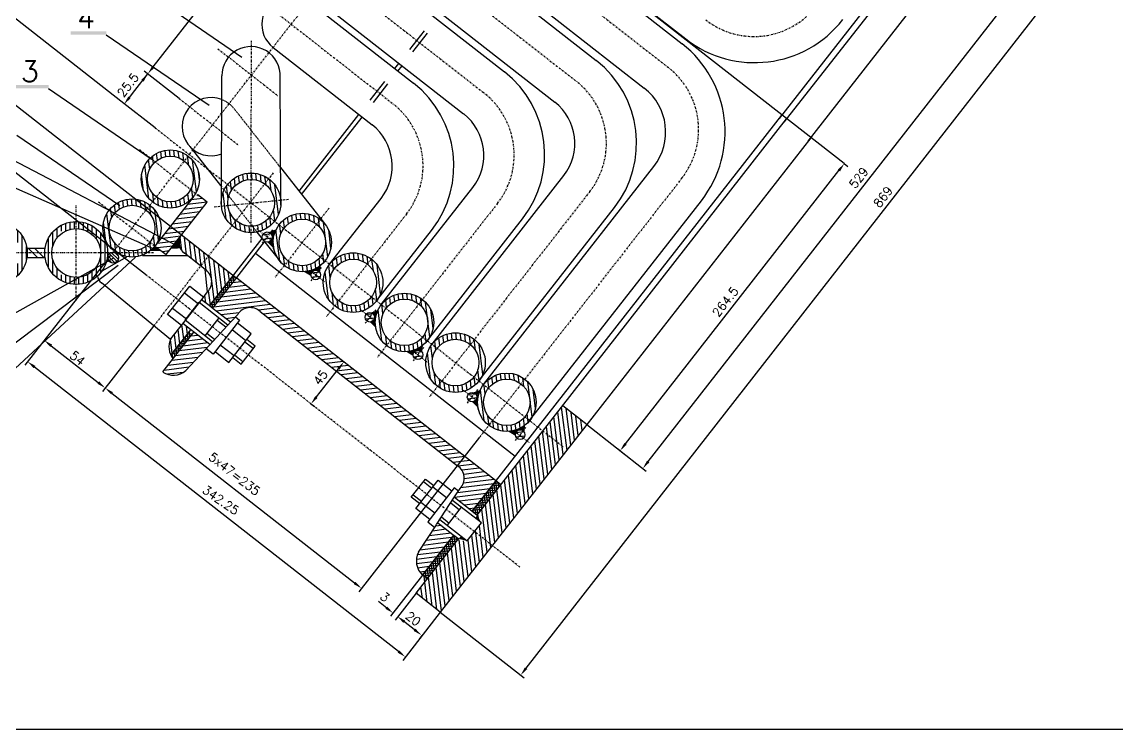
# Model space of a CAD drawing. Extents: x 5 to 1183, y 5 to 835.
# Drawn here: x 629.9 to 943.5, y 5 to 207.4 of the extents above; entities that cross this region are included whole.
import ezdxf
from ezdxf.enums import TextEntityAlignment as Align

# ---------------------------------------------------------------- set-up
doc = ezdxf.new("R2010")
doc.units = 0
doc.header["$MEASUREMENT"] = 0
doc.linetypes.add('DASHDOT', pattern=[1, 0.5, -0.25, 0, -0.25])
doc.linetypes.add('HIDDEN', pattern=[0.375, 0.25, -0.125])
doc.layers.get('0').update_dxf_attribs({"linetype": 'CONTINUOUS'})
for name, color, linetype in [('CIENKA', 3, 'CONTINUOUS'), ('KRESKA', 6, 'HIDDEN'), ('OSIE', 1, 'DASHDOT')]:
    doc.layers.add(name, color=color, linetype=linetype)
doc.styles.add('ROMANS', font='romans')

# ---------------------------------------------------------------- blocks, each defined once
blk = doc.blocks.new('*X14')
at = {"color": 0}
for p, q in [((465.98, 230.87), (473.09, 237.98)), ((466.77, 233.43), (470.53, 237.19)), ((473.02, 236.14), (474.91, 238.03)), ((474.87, 236.22), (476.42, 237.77)), ((476.33, 235.91), (477.72, 237.3)), ((477.54, 235.36), (478.85, 236.67)), ((478.57, 234.62), (479.85, 235.9)), ((483.81, 231.02), (490.75, 237.96)), ((484.71, 233.69), (488.08, 237.05)), ((490.67, 236.11), (492.6, 238.04)), ((492.56, 236.24), (494.12, 237.8)), ((494.04, 235.94), (495.43, 237.34)), ((495.27, 235.41), (496.58, 236.72)), ((496.31, 234.68), (497.59, 235.96)), ((479.42, 233.71), (480.71, 234.99)), ((480.1, 232.62), (481.43, 233.95)), ((480.58, 231.33), (482.01, 232.76)), ((497.17, 233.78), (498.46, 235.06)), ((497.87, 232.7), (499.19, 234.03)), ((498.36, 231.43), (499.78, 232.85)), ((465.93, 229.05), (467.82, 230.94)), ((466.19, 227.54), (467.73, 229.09)), ((480.45, 227.66), (482.59, 229.8)), ((480.78, 229.76), (482.42, 231.39)), ((483.72, 229.17), (485.66, 231.1)), ((483.97, 227.64), (485.53, 229.2)), ((498.31, 227.85), (500.39, 229.92)), ((498.59, 229.88), (500.2, 231.5)), ((466.66, 226.24), (468.05, 227.63)), ((467.29, 225.11), (468.6, 226.41)), ((476.15, 221.59), (482.36, 227.81)), ((484.42, 226.33), (485.82, 227.73)), ((485.04, 225.18), (486.36, 226.5)), ((493.79, 221.56), (500.21, 227.97)), ((468.06, 224.11), (469.34, 225.39)), ((468.97, 223.25), (470.25, 224.53)), ((470.01, 222.53), (471.34, 223.86)), ((471.2, 221.95), (472.63, 223.38)), ((472.57, 221.54), (474.2, 223.18)), ((474.16, 221.37), (476.3, 223.51)), ((485.81, 224.18), (487.09, 225.46)), ((486.71, 223.31), (487.99, 224.59)), ((487.74, 222.57), (489.06, 223.9)), ((488.92, 221.98), (490.34, 223.4)), ((490.27, 221.57), (491.88, 223.18)), ((491.84, 221.38), (493.92, 223.45)), ((497.02, 223.02), (498.75, 224.74)), ((492.84, 210), (498.22, 215.38)), ((497.82, 213.2), (500.41, 215.8)), ((500.32, 213.95), (502.11, 215.74)), ((502.03, 213.88), (503.55, 215.41)), ((503.41, 213.5), (504.8, 214.89)), ((504.57, 212.89), (505.9, 214.22)), ((505.56, 212.11), (506.86, 213.41)), ((492.41, 207.8), (495.01, 210.4)), ((506.38, 211.16), (507.7, 212.48)), ((507.02, 210.04), (508.4, 211.41)), ((507.46, 208.71), (508.95, 210.2)), ((492.48, 206.1), (494.27, 207.89)), ((507.16, 204.88), (509.46, 207.17)), ((507.61, 207.09), (509.32, 208.8)), ((492.81, 204.67), (494.33, 206.19)), ((493.33, 203.42), (494.72, 204.81)), ((503.09, 199.04), (509.18, 205.12)), ((494, 202.32), (495.32, 203.64)), ((494.8, 201.35), (496.11, 202.66)), ((495.74, 200.52), (497.06, 201.84)), ((496.81, 199.82), (498.18, 201.19)), ((498.02, 199.27), (499.51, 200.76)), ((501.05, 198.76), (503.34, 201.05)), ((499.41, 198.89), (501.13, 200.61)), ((492.83, 190.54), (499.23, 196.94)), ((494.32, 193.8), (495.97, 195.45)), ((499.24, 195.18), (501.19, 197.13)), ((501.24, 195.42), (502.77, 196.95)), ((502.78, 195.18), (504.13, 196.54)), ((504.05, 194.69), (505.31, 195.95)), ((505.13, 194), (506.35, 195.22)), ((506.03, 193.14), (507.25, 194.35)), ((506.77, 192.11), (508.02, 193.35)), ((507.32, 190.89), (508.64, 192.21)), ((492.64, 188.58), (494.59, 190.53)), ((492.82, 187), (494.35, 188.53)), ((507.58, 187.61), (509.37, 189.4)), ((507.64, 189.44), (509.11, 190.91)), ((493.23, 185.64), (494.59, 186.99)), ((493.82, 184.46), (495.08, 185.72)), ((502.2, 180.46), (509.31, 187.57)), ((504.77, 181.27), (508.5, 185)), ((494.55, 183.42), (495.77, 184.64)), ((495.42, 182.52), (496.63, 183.74)), ((496.42, 181.75), (497.66, 183)), ((497.56, 181.13), (498.88, 182.45)), ((498.86, 180.66), (500.33, 182.13)), ((500.37, 180.4), (502.16, 182.19)), ((497.95, 176.22), (500.48, 178.75)), ((492.81, 172.84), (498.32, 178.35)), ((500.4, 176.9), (502.17, 178.67)), ((502.08, 176.82), (503.6, 178.33)), ((503.46, 176.42), (504.85, 177.81)), ((504.61, 175.81), (505.94, 177.13)), ((505.59, 175.02), (506.9, 176.32)), ((492.41, 170.68), (494.94, 173.21)), ((506.41, 174.07), (507.73, 175.38)), ((507.04, 172.94), (508.42, 174.31)), ((507.47, 171.6), (508.97, 173.09)), ((492.49, 168.99), (494.26, 170.76)), ((507.12, 167.71), (509.46, 170.05)), ((507.61, 169.97), (509.33, 171.69)), ((492.83, 167.56), (494.34, 169.07)), ((493.35, 166.31), (494.74, 167.7)), ((494.03, 165.22), (495.35, 166.55)), ((503.18, 162), (509.16, 167.98)), ((494.84, 164.26), (496.14, 165.57)), ((495.77, 163.43), (497.09, 164.75)), ((496.85, 162.74), (498.22, 164.12)), ((498.07, 162.19), (499.56, 163.69)), ((499.47, 161.83), (501.19, 163.55)), ((501.11, 161.7), (503.45, 164.04)), ((499.21, 158.03), (501.17, 159.99)), ((492.83, 153.42), (499.21, 159.79)), ((494.39, 156.75), (495.87, 158.23)), ((501.22, 158.27), (502.76, 159.81)), ((502.76, 158.04), (504.11, 159.4)), ((504.04, 157.55), (505.3, 158.81)), ((505.12, 156.87), (506.33, 158.08)), ((506.02, 156.01), (507.24, 157.22)), ((506.76, 154.98), (508.01, 156.22)), ((507.32, 153.77), (508.64, 155.08)), ((507.64, 152.32), (509.1, 153.78)), ((492.64, 151.46), (494.6, 153.42)), ((492.82, 149.87), (494.35, 151.4)), ((507.58, 150.49), (509.36, 152.28)), ((493.23, 148.51), (494.58, 149.87)), ((493.81, 147.33), (495.07, 148.59)), ((494.54, 146.29), (495.76, 147.51)), ((502.17, 143.32), (509.31, 150.45)), ((504.73, 144.11), (508.52, 147.9)), ((495.41, 145.39), (496.62, 146.6)), ((496.4, 144.62), (497.65, 145.86)), ((497.54, 143.99), (498.86, 145.31)), ((498.84, 143.52), (500.31, 144.99)), ((500.35, 143.26), (502.13, 145.04)), ((492.85, 135.76), (498.2, 141.11)), ((497.78, 138.93), (500.4, 141.54)), ((500.31, 139.68), (502.1, 141.48)), ((502.02, 139.62), (503.54, 141.15)), ((503.4, 139.24), (504.79, 140.63)), ((504.57, 138.64), (505.89, 139.96)), ((505.55, 137.86), (506.86, 139.16)), ((506.37, 136.91), (507.69, 138.23)), ((492.42, 133.56), (495.03, 136.17)), ((507.02, 135.79), (508.39, 137.16)), ((507.46, 134.46), (508.94, 135.95)), ((492.48, 131.86), (494.27, 133.65)), ((492.81, 130.42), (494.33, 131.94)), ((507.17, 130.64), (509.46, 132.92)), ((507.61, 132.85), (509.32, 134.55)), ((493.32, 129.16), (494.72, 130.56)), ((493.99, 128.06), (495.32, 129.39)), ((503.07, 124.77), (509.18, 130.88)), ((494.8, 127.1), (496.1, 128.4)), ((495.73, 126.27), (497.05, 127.58)), ((496.8, 125.57), (498.17, 126.94)), ((498.01, 125.01), (499.5, 126.5)), ((499.4, 124.64), (501.11, 126.34)), ((501.03, 124.5), (503.32, 126.78)), ((492.84, 116.3), (499.18, 122.64)), ((499.18, 120.88), (501.15, 122.85)), ((501.2, 121.13), (502.74, 122.67)), ((494.47, 119.71), (495.77, 121.01)), ((502.74, 120.9), (504.1, 122.26)), ((504.02, 120.42), (505.28, 121.68)), ((505.1, 119.73), (506.32, 120.95)), ((506.01, 118.87), (507.23, 120.09)), ((492.64, 114.33), (494.61, 116.3)), ((506.76, 117.85), (508, 119.09)), ((507.31, 116.64), (508.63, 117.95)), ((507.64, 115.19), (509.1, 116.66)), ((492.81, 112.74), (494.35, 114.28)), ((502.15, 106.17), (509.31, 113.33)), ((507.59, 113.37), (509.36, 115.15)), ((493.22, 111.39), (494.58, 112.74)), ((493.8, 110.2), (495.07, 111.46)), ((494.53, 109.16), (495.75, 110.38)), ((504.69, 106.94), (508.54, 110.79)), ((495.39, 108.25), (496.61, 109.47)), ((496.39, 107.48), (497.63, 108.72)), ((497.53, 106.85), (498.84, 108.17)), ((498.83, 106.38), (500.29, 107.84)), ((500.33, 106.12), (502.11, 107.9))]:
    blk.add_line(p, q, dxfattribs=at)
blk = doc.blocks.new('*X17')
at = {"color": 0}
for p, q in [((496.66, 196.3), (494.75, 198.22)), ((497.47, 197.27), (495.71, 199.02)), ((496.56, 178.72), (494.78, 180.5)), ((497.39, 179.66), (495.72, 181.34)), ((496.7, 159.14), (494.85, 160.99)), ((497.42, 160.19), (495.9, 161.71)), ((496.57, 141.59), (494.79, 143.38)), ((497.39, 142.54), (495.73, 144.2)), ((496.72, 122), (494.86, 123.86)), ((497.43, 123.06), (495.91, 124.57)), ((497.39, 105.42), (495.74, 107.07)), ((496.57, 104.47), (494.78, 106.26))]:
    blk.add_line(p, q, dxfattribs=at)
blk = doc.blocks.new('*X18')
at = {"color": 0}
for p, q in [((451.97, 197.41), (453.07, 198.52)), ((452.85, 197.41), (453.96, 198.52)), ((454.01, 197.41), (452.91, 198.52)), ((453.74, 197.41), (454.84, 198.52)), ((454.89, 197.41), (453.79, 198.52)), ((454.62, 197.41), (455.73, 198.52)), ((455.78, 197.41), (454.67, 198.52)), ((455.51, 197.41), (456.61, 198.52)), ((456.66, 197.41), (455.56, 198.52)), ((456.39, 197.41), (457.49, 198.52)), ((457.55, 197.41), (456.44, 198.52)), ((457.27, 197.41), (458.38, 198.52)), ((458.43, 197.41), (457.33, 198.52)), ((458.16, 197.41), (459.26, 198.52)), ((459.31, 197.41), (458.21, 198.52)), ((459.04, 197.41), (460.15, 198.52)), ((460.2, 197.41), (459.09, 198.52)), ((459.92, 197.41), (461.03, 198.52)), ((461.08, 197.41), (459.98, 198.52))]:
    blk.add_line(p, q, dxfattribs=at)
blk = doc.blocks.new('*X19')
at = {"color": 0}
for p, q in [((470.4, 198.16), (470.7, 198.47)), ((470.86, 197.36), (470.4, 197.82)), ((470.48, 197.36), (471.59, 198.47)), ((471.74, 197.36), (470.63, 198.47)), ((471.36, 197.36), (472.47, 198.47)), ((472.63, 197.36), (471.52, 198.47)), ((472.25, 197.36), (473.36, 198.47)), ((473.51, 197.36), (472.4, 198.47)), ((473.13, 197.36), (474.24, 198.47)), ((474.39, 197.36), (473.28, 198.47)), ((474.01, 197.36), (475.12, 198.47)), ((475.28, 197.36), (474.17, 198.47)), ((474.9, 197.36), (476.01, 198.47)), ((476.16, 197.36), (475.05, 198.47)), ((475.78, 197.36), (476.89, 198.47)), ((477.05, 197.36), (475.93, 198.47)), ((476.66, 197.36), (477.78, 198.47)), ((477.93, 197.36), (476.82, 198.47)), ((477.55, 197.36), (478.66, 198.47)), ((478.81, 197.36), (477.7, 198.47)), ((478.43, 197.36), (479.54, 198.47)), ((479.7, 197.36), (478.59, 198.47)), ((479.32, 197.36), (480.43, 198.47)), ((480.58, 197.36), (479.47, 198.47)), ((480.2, 197.36), (481.1, 198.26)), ((481.1, 197.72), (480.35, 198.47)), ((481.08, 197.36), (481.1, 197.38))]:
    blk.add_line(p, q, dxfattribs=at)
blk = doc.blocks.new('*X20')
at = {"color": 0}
for p, q in [((452.07, 197.51), (455.95, 201.39)), ((454.84, 198.52), (457.74, 201.42)), ((456.61, 198.52), (459.51, 201.42)), ((458.38, 198.52), (461.28, 201.42)), ((460.15, 198.52), (461.71, 200.08))]:
    blk.add_line(p, q, dxfattribs=at)
blk = doc.blocks.new('*X21')
at = {"color": 0}
for p, q in [((450.73, 192.73), (447.53, 195.93)), ((452.85, 192.39), (447.82, 197.41)), ((454.78, 192.22), (449.59, 197.41)), ((456.71, 192.06), (451.36, 197.41)), ((458.64, 191.89), (453.13, 197.41)), ((460.58, 191.73), (454.89, 197.41)), ((461.71, 192.37), (456.66, 197.41)), ((461.71, 194.13), (458.43, 197.41)), ((461.71, 195.9), (460.2, 197.41))]:
    blk.add_line(p, q, dxfattribs=at)
blk = doc.blocks.new('*X22')
at = {"color": 0}
for p, q in [((477.96, 214.57), (480.68, 217.28)), ((477.81, 212.64), (481.38, 216.22)), ((477.81, 210.88), (481.38, 214.45)), ((477.81, 209.11), (481.38, 212.68)), ((477.81, 207.34), (481.38, 210.91)), ((472.52, 198.52), (481.38, 207.38)), ((477.82, 205.59), (481.38, 209.14)), ((474.29, 198.52), (481.38, 205.61)), ((476.06, 198.52), (481.38, 203.84)), ((470.36, 199.89), (471.89, 201.42)), ((470.75, 198.52), (473.63, 201.4)), ((477.82, 198.52), (481.38, 202.07)), ((479.59, 198.52), (481.38, 200.31))]:
    blk.add_line(p, q, dxfattribs=at)
blk = doc.blocks.new('*X23')
at = {"color": 0}
for p, q in [((477.4, 217.33), (474.25, 220.48)), ((479.17, 217.33), (475.13, 221.37)), ((480.93, 217.33), (476.89, 221.37)), ((482.7, 217.33), (478.66, 221.37)), ((484.47, 217.33), (480.43, 221.37)), ((486.24, 217.33), (482.2, 221.37)), ((488.01, 217.33), (483.97, 221.37)), ((489.77, 217.33), (485.73, 221.37)), ((491.54, 217.33), (487.5, 221.37)), ((493.31, 217.33), (489.27, 221.37)), ((493.36, 219.05), (491.04, 221.37)), ((475.63, 217.33), (474.3, 218.67))]:
    blk.add_line(p, q, dxfattribs=at)
blk = doc.blocks.new('*X24')
at = {"color": 0}
for p, q in [((481.38, 185.07), (470.36, 196.09)), ((481.38, 186.84), (470.84, 197.38)), ((481.38, 188.6), (472.6, 197.38)), ((481.38, 190.37), (474.37, 197.38)), ((481.38, 192.14), (476.14, 197.38)), ((481.38, 193.91), (477.91, 197.38)), ((481.38, 195.67), (479.67, 197.38)), ((474.02, 190.66), (470.36, 194.32)), ((472.17, 190.74), (470.36, 192.56)), ((481.38, 183.3), (478.01, 186.67)), ((481.38, 181.53), (478, 184.91)), ((481.38, 179.76), (478, 183.15)), ((481.38, 178), (478, 181.38)), ((481.38, 176.23), (478, 179.61)), ((481.38, 174.46), (478, 177.84)), ((481.38, 172.69), (478, 176.07)), ((481.38, 170.93), (478, 174.31)), ((481.38, 169.16), (478, 172.54)), ((481.38, 167.39), (478, 170.77)), ((481.38, 165.62), (478, 169)), ((481.38, 163.85), (478, 167.24)), ((481.38, 162.09), (478, 165.47)), ((481.38, 160.32), (478, 163.7)), ((481.38, 158.55), (478, 161.93)), ((481.38, 156.78), (478, 160.17)), ((481.38, 155.02), (478, 158.4)), ((481.38, 153.25), (478, 156.63)), ((481.38, 151.48), (478, 154.86)), ((481.38, 149.71), (478, 153.09)), ((481.38, 147.94), (478, 151.33)), ((481.38, 146.18), (478, 149.56)), ((481.38, 144.41), (478, 147.79)), ((481.38, 142.64), (478, 146.02)), ((481.38, 140.87), (478, 144.26)), ((481.38, 139.11), (478, 142.49)), ((481.38, 137.34), (478, 140.72)), ((481.38, 135.57), (478, 138.95)), ((481.38, 133.8), (478, 137.18)), ((481.38, 132.03), (478, 135.42)), ((481.38, 130.27), (478, 133.65)), ((481.38, 128.5), (478, 131.88)), ((481.38, 126.73), (478, 130.11)), ((481.38, 124.96), (478, 128.35)), ((481.38, 123.2), (478, 126.58)), ((481.38, 121.43), (478, 124.81)), ((481.38, 119.66), (478, 123.04)), ((481.38, 117.89), (478, 121.27)), ((481.38, 116.13), (478, 119.51)), ((481.38, 114.36), (478, 117.74)), ((481.38, 112.59), (478, 115.97)), ((481.38, 110.82), (478.01, 114.19)), ((480.32, 103.04), (473.56, 109.8)), ((481.38, 103.75), (475.12, 110.01)), ((481.38, 105.52), (476.29, 110.61)), ((481.38, 107.29), (477.18, 111.49)), ((481.38, 109.05), (477.79, 112.65)), ((476.78, 103.04), (470.36, 109.47)), ((475.02, 103.04), (470.36, 107.7)), ((478.55, 103.04), (471.91, 109.69)), ((473.25, 103.04), (470.36, 105.94)), ((471.48, 103.04), (470.36, 104.17))]:
    blk.add_line(p, q, dxfattribs=at)
blk = doc.blocks.new('*X25')
at = {"color": 0}
for p, q in [((453.8, 103.04), (449.66, 107.19)), ((455.57, 103.04), (450.85, 107.76)), ((457.34, 103.04), (452.36, 108.03)), ((459.11, 103.04), (453.99, 108.16)), ((460.87, 103.04), (455.61, 108.3)), ((461.71, 103.98), (457.24, 108.44)), ((461.71, 105.75), (458.87, 108.58)), ((461.71, 107.51), (460.5, 108.72)), ((448.5, 103.04), (447.41, 104.13)), ((450.27, 103.04), (447.94, 105.38)), ((452.04, 103.04), (448.69, 106.39))]:
    blk.add_line(p, q, dxfattribs=at)
blk = doc.blocks.new('*X26')
at = {"color": 0}
for p, q in [((441.95, 93.7), (449.54, 101.29)), ((441.95, 95.46), (447.77, 101.29)), ((441.95, 97.23), (446, 101.29)), ((441.95, 99), (444.23, 101.29)), ((441.95, 100.77), (442.46, 101.29)), ((442.51, 92.49), (451.3, 101.29)), ((444.28, 92.49), (453.07, 101.29)), ((446.04, 92.49), (454.84, 101.29)), ((447.81, 92.49), (456.61, 101.29)), ((449.58, 92.49), (458.37, 101.29)), ((451.35, 92.49), (460.14, 101.29)), ((453.12, 92.49), (461.59, 100.96)), ((463.72, 92.49), (472.52, 101.29)), ((465.49, 92.49), (474.28, 101.29)), ((467.26, 92.49), (476.05, 101.29)), ((469.03, 92.49), (477.82, 101.29)), ((469.89, 100.43), (470.75, 101.29)), ((470.79, 92.49), (479.59, 101.29)), ((472.56, 92.49), (481.36, 101.29)), ((474.33, 92.49), (483.12, 101.29)), ((476.1, 92.49), (484.89, 101.29)), ((477.86, 92.49), (486.66, 101.29)), ((479.63, 92.49), (488.43, 101.29)), ((481.4, 92.49), (490.19, 101.29)), ((483.17, 92.49), (491.96, 101.29)), ((484.94, 92.49), (493.73, 101.29)), ((486.7, 92.49), (495.5, 101.29)), ((488.47, 92.49), (497.27, 101.29)), ((490.24, 92.49), (499.03, 101.29)), ((492.01, 92.49), (500.8, 101.29)), ((493.77, 92.49), (502.57, 101.29)), ((495.54, 92.49), (504.34, 101.29)), ((497.31, 92.49), (506.1, 101.29)), ((499.08, 92.49), (507.87, 101.29)), ((454.88, 92.49), (462.21, 99.82)), ((456.65, 92.49), (463.07, 98.91)), ((458.42, 92.49), (464.83, 98.91)), ((460.19, 92.49), (466.6, 98.91)), ((461.95, 92.49), (468.37, 98.91)), ((502.61, 92.49), (510.08, 99.96)), ((504.38, 92.49), (510.08, 98.19)), ((506.15, 92.49), (510.08, 96.42)), ((507.92, 92.49), (510.08, 94.66))]:
    blk.add_line(p, q, dxfattribs=at)
blk = doc.blocks.new('*X27')
at = {"color": 0}
for p, q in [((446, 101.29), (447.76, 103.04)), ((446.88, 101.29), (448.64, 103.04)), ((448.49, 101.29), (447.22, 102.56)), ((447.61, 101.29), (447.22, 101.67)), ((449.37, 101.29), (447.62, 103.04)), ((447.77, 101.29), (449.53, 103.04)), ((450.26, 101.29), (448.5, 103.04)), ((448.65, 101.29), (450.41, 103.04)), ((451.14, 101.29), (449.38, 103.04)), ((449.54, 101.29), (451.29, 103.04)), ((452.03, 101.29), (450.27, 103.04)), ((450.42, 101.29), (452.18, 103.04)), ((452.91, 101.29), (451.15, 103.04)), ((451.3, 101.29), (453.06, 103.04)), ((453.79, 101.29), (452.04, 103.04)), ((452.19, 101.29), (453.95, 103.04)), ((454.68, 101.29), (452.92, 103.04)), ((453.07, 101.29), (454.83, 103.04)), ((455.56, 101.29), (453.8, 103.04)), ((453.95, 101.29), (455.71, 103.04)), ((456.45, 101.29), (454.69, 103.04)), ((454.84, 101.29), (456.6, 103.04)), ((457.33, 101.29), (455.57, 103.04)), ((455.72, 101.29), (457.48, 103.04)), ((458.21, 101.29), (456.45, 103.04)), ((456.61, 101.29), (458.36, 103.04)), ((459.1, 101.29), (457.34, 103.04)), ((457.49, 101.29), (459.25, 103.04)), ((459.98, 101.29), (458.22, 103.04)), ((458.37, 101.29), (460.13, 103.04)), ((460.86, 101.29), (459.11, 103.04)), ((459.26, 101.29), (461.02, 103.04)), ((461.71, 101.33), (459.99, 103.04)), ((460.14, 101.29), (461.71, 102.85)), ((461.71, 102.21), (460.87, 103.04)), ((461.03, 101.29), (461.71, 101.97)), ((470.36, 102.66), (470.74, 103.04)), ((470.36, 101.78), (471.62, 103.04)), ((471.47, 101.29), (470.36, 102.4)), ((470.59, 101.29), (470.36, 101.52)), ((472.35, 101.29), (470.6, 103.04)), ((470.75, 101.29), (472.51, 103.04)), ((473.24, 101.29), (471.48, 103.04)), ((471.63, 101.29), (473.39, 103.04)), ((474.12, 101.29), (472.36, 103.04)), ((472.52, 101.29), (474.27, 103.04)), ((475.01, 101.29), (473.25, 103.04)), ((473.4, 101.29), (475.16, 103.04)), ((475.89, 101.29), (474.13, 103.04)), ((474.28, 101.29), (476.04, 103.04)), ((476.77, 101.29), (475.02, 103.04)), ((475.17, 101.29), (476.93, 103.04)), ((477.66, 101.29), (475.9, 103.04)), ((476.05, 101.29), (477.81, 103.04)), ((478.54, 101.29), (476.78, 103.04)), ((476.94, 101.29), (478.69, 103.04)), ((479.43, 101.29), (477.67, 103.04)), ((477.82, 101.29), (479.58, 103.04)), ((480.31, 101.29), (478.55, 103.04)), ((478.7, 101.29), (480.46, 103.04)), ((481.19, 101.29), (479.44, 103.04)), ((479.59, 101.29), (481.38, 103.08)), ((481.38, 101.98), (480.32, 103.04)), ((480.47, 101.29), (481.38, 102.19)), ((481.36, 101.29), (481.38, 101.31))]:
    blk.add_line(p, q, dxfattribs=at)
blk = doc.blocks.new('*X5')
at = {"color": 0}
for p, q in [((730.4, 516.93), (728.92, 518.42)), ((731.59, 516.98), (728.97, 519.6)), ((732.35, 517.46), (729.45, 520.36)), ((732.84, 518.21), (730.2, 520.85)), ((732.92, 519.37), (731.36, 520.93))]:
    blk.add_line(p, q, dxfattribs=at)
blk = doc.blocks.new('*X2')
at = {"color": 0}
for p, q in [((640.02, 519.63), (637.33, 522.33)), ((641.79, 519.63), (639.1, 522.32)), ((663, 519.63), (660.31, 522.32)), ((664.77, 519.63), (662.08, 522.32)), ((685.98, 519.64), (683.3, 522.32)), ((687.75, 519.64), (685.06, 522.32)), ((708.96, 519.64), (706.28, 522.32)), ((710.73, 519.64), (708.05, 522.32))]:
    blk.add_line(p, q, dxfattribs=at)
blk = doc.blocks.new('*X38')
at = {"color": 0}
for p, q in [((616.25, 144.52), (616.25, 147.78)), ((617.5, 146.21), (617.5, 148.77)), ((618.75, 147.19), (618.75, 149.45)), ((620, 147.81), (620, 149.91)), ((621.25, 148.14), (621.25, 150.16)), ((622.5, 148.24), (622.5, 150.24)), ((623.75, 148.12), (623.75, 150.15)), ((625, 147.76), (625, 149.87)), ((626.25, 147.11), (626.25, 149.4)), ((627.5, 146.08), (627.5, 148.68)), ((628.75, 144.27), (628.75, 147.66)), ((640, 145.63), (640, 148.4)), ((641.25, 147.51), (641.25, 149.2)), ((642.5, 147.59), (642.5, 149.74)), ((643.75, 148.03), (643.75, 150.08)), ((645, 148.23), (645, 150.23)), ((646.25, 148.2), (646.25, 150.21)), ((647.5, 147.94), (647.5, 150.01)), ((648.75, 147.42), (648.75, 149.62)), ((650, 146.57), (650, 149.01)), ((651.25, 145.17), (651.25, 148.13)), ((615, 136.17), (615, 146.31)), ((630, 136.37), (630, 146.12)), ((637.5, 137.04), (637.5, 145.45)), ((638.75, 143.25), (638.75, 147.24)), ((652.5, 135.64), (652.5, 146.85)), ((653.75, 137.75), (653.75, 144.74)), ((613.75, 138.89), (613.75, 143.6)), ((631.25, 139.42), (631.25, 143.07)), ((616.25, 134.71), (616.25, 137.97)), ((628.75, 134.83), (628.75, 138.22)), ((638.75, 135.24), (638.75, 139.24)), ((617.5, 133.72), (617.5, 136.28)), ((618.75, 133.03), (618.75, 135.29)), ((626.25, 133.09), (626.25, 135.37)), ((627.5, 133.8), (627.5, 136.41)), ((640, 134.09), (640, 136.86)), ((641.25, 133.29), (641.25, 134.97)), ((642.5, 132.74), (642.5, 134.9)), ((648.75, 132.87), (648.75, 135.07)), ((650, 133.47), (650, 135.92)), ((651.25, 134.36), (651.25, 137.31)), ((620, 132.58), (620, 134.68)), ((621.25, 132.32), (621.25, 134.34)), ((622.5, 132.24), (622.5, 134.24)), ((623.75, 132.34), (623.75, 134.37)), ((625, 132.62), (625, 134.73)), ((643.75, 132.41), (643.75, 134.45)), ((645, 132.25), (645, 134.26)), ((646.25, 132.28), (646.25, 134.29)), ((647.5, 132.48), (647.5, 134.55))]:
    blk.add_line(p, q, dxfattribs=at)

msp = doc.modelspace()

# ---------------------------------------------------------------- linework, layer by layer
for p, q in [((928.33, 284.24), (846.71, 179.76)), ((911.96, 260.43), (848.09, 178.68)), ((746.72, 257.54), (818.92, 201.13)), ((747.79, 258.91), (819.99, 202.5)), ((855.02, 173.27), (919.45, 255.74)), ((735.07, 242.63), (794.35, 196.32)), ((736.45, 244.39), (808.06, 188.45)), ((724.8, 229.48), (782.45, 184.44)), ((723.53, 227.86), (768.04, 193.09)), ((713.26, 214.71), (756.38, 181.02)), ((712.09, 213.21), (742.04, 189.8)), ((740.95, 199.47), (745.13, 204.83)), ((741.84, 198.77), (746.03, 204.13)), ((701.81, 200.06), (730.15, 177.92)), ((736.67, 194), (737.85, 195.5)), ((737.57, 193.3), (738.74, 194.8)), ((687.09, 154.38), (687.16, 191.93)), ((704.04, 154.95), (703.83, 191.55)), ((729.63, 184.99), (733.81, 190.34)), ((730.53, 184.29), (734.71, 189.64)), ((709.26, 158.91), (726.4, 180.85)), ((709.98, 157.99), (727.29, 180.15)), ((765.49, 75.82), (847.45, 180.71)), ((784.35, 97.1), (848.83, 179.63)), ((855.76, 174.21), (791.37, 91.8)), ((678.03, 171.67), (687.15, 160.06)), ((703.92, 165.69), (716.26, 150.02)), ((747.32, 115.11), (785.04, 163.38)), ((762.07, 103.6), (810.81, 165.99)), ((732.8, 126.46), (758.97, 159.96)), ((678.97, 157.26), (668, 143.23)), ((682.96, 155.81), (680.26, 157.92)), ((718.01, 138.02), (732.73, 156.87)), ((671.24, 140.82), (682.96, 155.81)), ((760.77, 104.61), (799.52, 154.21)), ((775.27, 93.28), (824.44, 156.21)), ((746, 116.15), (773.21, 150.98)), ((731.45, 127.52), (747.21, 147.69)), ((690.23, 134.92), (675.52, 146.42)), ((690.59, 135.02), (698.68, 145.37)), ((691.45, 134.27), (699.4, 144.45)), ((697.21, 147.24), (704.03, 138.57)), ((631.34, 142.58), (636.56, 142.58)), ((668.49, 142.85), (671.24, 140.82)), ((682.35, 136.55), (676.42, 141.18)), ((696.82, 141.14), (771.16, 83.06)), ((631.34, 139.9), (636.56, 139.9)), ((652.89, 136.16), (659.95, 140.16)), ((664.45, 140.55), (677.32, 140.48)), ((683.08, 130.12), (682.35, 136.55)), ((683.62, 126.1), (690.55, 134.97)), ((691.47, 133.96), (690.23, 134.92)), ((672.49, 116.51), (652.72, 132.66)), ((671.6, 123.61), (677.96, 131.75)), ((677.96, 131.75), (682, 128.6)), ((684.52, 125.4), (691.45, 134.27)), ((765.52, 76.1), (691.52, 133.92)), ((676.45, 129.82), (680.42, 126.72)), ((681.47, 128.06), (683.08, 130.12)), ((673.05, 125.47), (677.02, 122.36)), ((675.89, 120.91), (681.47, 128.06)), ((676.63, 121.97), (680.67, 127.13)), ((680.67, 127.13), (688.88, 120.72)), ((683.5, 126.19), (681.34, 127.88)), ((684.68, 125.27), (683.5, 126.19)), ((675.57, 120.51), (671.6, 123.61)), ((689.62, 121.41), (684.68, 125.27)), ((689.74, 121.53), (691.69, 123.63)), ((691.06, 122.95), (692.25, 122.03)), ((698.11, 124.48), (754.65, 80.3)), ((672.55, 116.64), (675.89, 120.91)), ((672.57, 111.96), (678.3, 119.28)), ((678.17, 119.38), (676.01, 121.07)), ((676.01, 121.07), (676.01, 121.07)), ((684.47, 115.85), (676.63, 121.97)), ((679.41, 118.41), (678.17, 119.38)), ((683.59, 114.9), (689.74, 121.53)), ((692.25, 122.03), (684.65, 112.3)), ((694.04, 116.13), (690.06, 119.23)), ((695.55, 118.06), (691.51, 121.22)), ((670.25, 107.19), (679.17, 118.6)), ((683.72, 115.05), (679.41, 118.41)), ((689.19, 109.92), (695.55, 118.06)), ((696.69, 114.61), (694.31, 116.47)), ((676.84, 107.63), (683.59, 114.9)), ((684.65, 112.3), (682.59, 113.91)), ((685.22, 113.03), (689.19, 109.92)), ((690.64, 111.78), (686.66, 114.88)), ((692.66, 109.45), (696.69, 114.61)), ((690.27, 111.31), (692.66, 109.45)), ((791.72, 92.06), (784.79, 97.47)), ((767.29, 75.26), (784.35, 97.1)), ((791.37, 91.8), (749.68, 38.44)), ((741.39, 71.38), (745.42, 76.54)), ((742.68, 68.13), (749.04, 76.27)), ((745.42, 76.54), (747.8, 74.68)), ((749.04, 76.27), (753.08, 73.11)), ((758.86, 67.32), (765.49, 75.82)), ((760.24, 66.24), (767.29, 75.26)), ((767.03, 74.92), (765.52, 76.1)), ((753.69, 74.02), (746.09, 64.3)), ((747.53, 74.33), (751.51, 71.23)), ((754.88, 73.09), (753.69, 74.02)), ((753.8, 71.45), (755.38, 73.87)), ((743.77, 69.52), (741.39, 71.38)), ((744.13, 69.98), (748.11, 66.88)), ((748.61, 63.5), (753.8, 71.45)), ((761.44, 64.02), (753.23, 70.44)), ((753.72, 71.33), (758.74, 67.41)), ((746.66, 65.02), (742.68, 68.13)), ((758.74, 67.41), (760.27, 66.21)), ((743.45, 55.59), (748.6, 63.49)), ((746.09, 64.3), (748.15, 62.69)), ((748.98, 64.06), (753.28, 60.7)), ((749.58, 64.98), (757.41, 58.86)), ((757.41, 58.86), (761.44, 64.02)), ((744.61, 49.09), (753.53, 60.5)), ((753.28, 60.7), (754.95, 59.4)), ((742.75, 43.85), (754.92, 59.42)), ((746, 48), (744.61, 49.09)), ((749.68, 38.44), (742.75, 43.85))]:
    msp.add_line(p, q)
msp.add_lwpolyline([(5, 5), (1183, 5), (1183, 835), (5, 835)], close=True)
for centre, radius in [((672.39, 162.4), 8.34), ((672.39, 162.4), 6.54), ((695.53, 155.59), 8.53), ((695.53, 155.59), 6.69), ((661.43, 148.37), 8.34), ((661.43, 148.37), 6.54), ((710.19, 144.25), 8.38), ((710.19, 144.25), 6.66), ((622.44, 141.24), 9), ((645.46, 141.24), 9), ((645.46, 141.24), 7), ((700.16, 145.8), 1.45), ((656.03, 139.93), 1.58), ((724.73, 132.78), 8.53), ((724.73, 132.78), 6.69), ((714.04, 134.96), 1.37), ((739.46, 121.38), 8.38), ((739.46, 121.38), 6.66), ((729.52, 122.86), 1.37), ((754.05, 109.87), 8.53), ((754.05, 109.87), 6.69), ((743.3, 112.09), 1.37), ((768.73, 98.51), 8.38), ((768.73, 98.51), 6.66), ((758.79, 99.99), 1.37), ((772.55, 89.23), 1.37)]:
    msp.add_circle(centre, radius)
for centre, radius, start, end in [((706.95, 206.63), 8.34, 52, 232), ((839.69, 227.71), 32, 232, 322), ((799.22, 175.91), 32, 322, 52), ((695.5, 191.98), 8.34, 357.0431, 180.3353), ((775.88, 172.68), 30, 322, 52), ((749.57, 169.45), 30, 322, 52), ((723.57, 166.16), 30, 322, 52), ((798.21, 175.84), 16, 322, 52), ((684.1, 177.39), 8.34, 68.4626, 291.1744), ((773.22, 172.62), 15, 322, 52), ((747.15, 169.2), 15, 322, 52), ((720.91, 166.1), 15, 322, 52), ((678.87, 144.3), 3.97, 147.7492, 231.9025), ((680.03, 133.03), 4.22, 316.3395, 56.6486), ((654.06, 134.72), 2.47, 181.1095, 236.8608), ((695.25, 121.38), 4.22, 47.3514, 147.6605), ((677.14, 114.32), 5.14, 153.2245, 220.3667), ((673.26, 111.64), 5.38, 235.9618, 311.8093), ((752.33, 76.78), 4.22, 316.3395, 56.6486), ((748.21, 53.09), 5.38, 152.1907, 228.0382)]:
    msp.add_arc(centre, radius, start, end)
for points in [[(700.53, 147.21), (702.78, 148.05), (702.16, 146.55)], [(672.54, 142.47), (675.15, 142.54), (675.25, 145.81)], [(701.89, 143.17), (701.82, 144.76), (700.11, 144.34)], [(700.12, 144.36), (701.89, 143.17), (702.02, 142.48)], [(700.86, 147.06), (702.02, 146.04), (702.16, 146.55)], [(702.16, 146.55), (702.16, 146.55), (700.88, 147.05)], [(700.94, 144.55), (701.96, 145.8), (701.82, 144.74)], [(701.63, 145.75), (701.37, 146.61), (701.77, 146.32)], [(701.5, 145.24), (701.74, 146.3), (702.03, 146.05)], [(701.74, 145.5), (701.98, 145.82), (702.04, 146)], [(668.02, 143.21), (669.87, 141.85), (666.66, 141.79)], [(712.71, 134.59), (711.22, 135.95), (710.55, 135.91)], [(711.22, 135.95), (712.7, 136.25), (712.71, 134.58)], [(712.7, 135.39), (713.62, 136.62), (712.68, 136.25)], [(713.21, 136.07), (714.13, 136.53), (713.84, 136.74)], [(713.39, 136.35), (713.64, 136.64), (713.79, 136.74)], [(713.65, 136.31), (714.51, 136.26), (714.14, 136.56)], [(715.04, 135.9), (713.83, 136.73), (714.27, 136.97)], [(715.25, 135.62), (715.51, 137.89), (714.27, 136.97)], [(714.27, 136.97), (714.27, 136.97), (715.03, 135.91)], [(729.87, 124.19), (732, 124.99), (731.41, 123.56)], [(730.19, 124.05), (731.29, 123.08), (731.41, 123.56)], [(731.41, 123.56), (731.41, 123.56), (730.2, 124.05)], [(730.26, 121.67), (731.23, 122.86), (731.1, 121.85)], [(730.92, 122.81), (730.67, 123.62), (731.05, 123.35)], [(730.79, 122.32), (731.02, 123.33), (731.3, 123.09)], [(731.02, 122.57), (731.25, 122.88), (731.3, 123.05)], [(731.16, 120.37), (731.1, 121.87), (729.47, 121.48)], [(729.48, 121.49), (731.16, 120.37), (731.28, 119.71)], [(741.98, 111.72), (740.49, 113.08), (739.82, 113.04)], [(740.49, 113.08), (741.96, 113.38), (741.97, 111.71)], [(741.97, 112.53), (742.89, 113.75), (741.94, 113.38)], [(742.48, 113.2), (743.4, 113.66), (743.1, 113.87)], [(742.66, 113.48), (742.91, 113.77), (743.06, 113.87)], [(742.91, 113.44), (743.77, 113.39), (743.4, 113.69)], [(744.3, 113.03), (743.09, 113.86), (743.53, 114.1)], [(744.51, 112.75), (744.76, 115.01), (743.53, 114.1)], [(743.53, 114.1), (743.53, 114.1), (744.29, 113.04)], [(759.14, 101.33), (761.27, 102.12), (760.69, 100.7)], [(759.46, 101.19), (760.56, 100.22), (760.69, 100.7)], [(760.69, 100.7), (760.69, 100.7), (759.47, 101.18)], [(760.19, 99.95), (759.94, 100.76), (760.32, 100.48)], [(760.06, 99.46), (760.29, 100.47), (760.57, 100.23)], [(760.43, 97.51), (760.37, 99.01), (758.74, 98.61)], [(758.75, 98.63), (760.43, 97.51), (760.56, 96.85)], [(759.54, 98.81), (760.5, 100), (760.37, 98.99)], [(760.3, 99.71), (760.52, 100.02), (760.57, 100.19)], [(771.73, 90.33), (772.65, 90.79), (772.36, 91.01)], [(771.91, 90.62), (772.16, 90.91), (772.31, 91)], [(773.56, 90.17), (772.35, 90.99), (772.78, 91.23)], [(773.76, 89.89), (774.02, 92.15), (772.78, 91.23)], [(772.78, 91.23), (772.78, 91.23), (773.54, 90.18)], [(771.24, 88.86), (769.75, 90.22), (769.08, 90.18)], [(769.75, 90.22), (771.22, 90.52), (771.23, 88.85)], [(771.23, 89.66), (772.14, 90.88), (771.2, 90.52)], [(772.17, 90.57), (773.02, 90.52), (772.66, 90.83)], [(759.72, 65.37), (761.44, 64.02), (760.24, 66.24)], [(754.92, 59.42), (757.41, 58.86), (755.62, 60.25)]]:
    msp.add_solid(points)
at = {"layer": 'CIENKA'}
for p, q in [((774.25, 22.41), (982.59, 289.08)), ((865.32, 166.82), (711.56, 286.94)), ((667.51, 194.48), (721.78, 263.95)), ((809.21, 81.56), (933.66, 240.85)), ((658.27, 184.69), (616.29, 217.48)), ((663.49, 217.45), (692.9, 197.31)), ((658.64, 159.61), (598.27, 206.77)), ((654.06, 203.7), (683.48, 183.55)), ((665.74, 134.73), (582.9, 199.46)), ((662.22, 187.72), (665.92, 192.46)), ((674.91, 185.44), (664.94, 193.23)), ((637.53, 188.35), (666.94, 168.2)), ((590.38, 187.08), (674.39, 143.28)), ((660.68, 185.75), (662.22, 187.72)), ((668.04, 177.05), (658.27, 184.69)), ((590.74, 176.11), (668.12, 142.23)), ((628.5, 174.99), (657.91, 154.84)), ((865.32, 166.82), (866.33, 166.02)), ((802.72, 86.63), (863.81, 164.82)), ((675.52, 146.42), (658.64, 159.61)), ((581.39, 98.17), (656.22, 139.89)), ((600.21, 82.62), (662.42, 140.03)), ((653.6, 138.35), (630.79, 109.15)), ((604.85, 98.17), (657.42, 137.72)), ((714.16, 134.86), (713.91, 135.05)), ((714.13, 135.08), (713.94, 134.84)), ((682.33, 117.52), (686.36, 122.68)), ((667.59, 120.31), (652.98, 101.62)), ((667.59, 120.31), (652.98, 101.62)), ((688.31, 119.99), (685.79, 121.95)), ((636.32, 116.23), (635.55, 115.24)), ((685.04, 116.47), (682.85, 118.18)), ((638.29, 114.69), (651.78, 104.15)), ((696.12, 113.88), (693.74, 115.75)), ((693.17, 110.11), (690.79, 111.97)), ((722.21, 109.94), (721.07, 110.83)), ((743.42, 112), (743.18, 112.19)), ((743.39, 112.21), (743.2, 111.97)), ((737.72, 27.19), (633.53, 108.6)), ((714.22, 100.03), (720.52, 108.09)), ((655.72, 101.07), (725.16, 46.82)), ((712.56, 98.15), (713.67, 97.29)), ((785.99, 84.69), (784.36, 97.09)), ((791.63, 92.13), (808.66, 78.82)), ((760.96, 88.57), (726.36, 44.29)), ((772.68, 89.13), (772.43, 89.32)), ((772.65, 89.35), (772.46, 89.1)), ((800.67, 85.07), (802.17, 83.89)), ((744.85, 75.81), (747.23, 73.95)), ((741.9, 72.04), (744.29, 70.18)), ((752.66, 69.71), (755.18, 67.74)), ((751.71, 63.31), (755.75, 68.47)), ((750.04, 65.69), (752.23, 63.97)), ((744.61, 49.09), (735.41, 37.31)), ((734.39, 39.61), (731.97, 41.5)), ((742.75, 43.85), (736.75, 36.17)), ((749.68, 38.44), (738.92, 24.67)), ((749.68, 38.44), (773.69, 19.67)), ((742.65, 33.15), (739.11, 35.92)), ((744.45, 31.75), (743.68, 30.76))]:
    msp.add_line(p, q, dxfattribs=at)
for points in [[(667.18, 194.74), (667.83, 194.23), (665.97, 192.51)], [(664.1, 190.8), (664.76, 190.29), (665.97, 192.51)], [(660.35, 186.01), (661.01, 185.49), (659.14, 183.78)], [(863.48, 165.08), (864.14, 164.57), (865.35, 166.79)], [(638.03, 114.36), (638.55, 115.02), (636.32, 116.23)], [(633.27, 108.27), (633.79, 108.93), (631.56, 110.14)], [(720.19, 108.34), (720.85, 107.83), (722.06, 110.06)], [(651.53, 103.82), (652.04, 104.48), (653.75, 102.61)], [(655.47, 100.74), (655.98, 101.4), (653.75, 102.61)], [(713.89, 100.28), (714.55, 99.77), (712.68, 98.06)], [(802.39, 86.89), (803.05, 86.38), (801.18, 84.66)], [(808.88, 81.82), (809.54, 81.31), (807.67, 79.59)], [(724.91, 46.49), (725.42, 47.14), (727.13, 45.28)], [(733.96, 39.41), (734.48, 40.07), (736.19, 38.2)], [(739.13, 35.38), (739.64, 36.03), (737.42, 37.24)], [(742.07, 33.08), (742.58, 33.74), (744.29, 31.87)], [(737.47, 26.87), (737.98, 27.52), (739.69, 25.65)], [(773.92, 22.67), (774.58, 22.16), (772.71, 20.44)]]:
    msp.add_solid(points, dxfattribs=at)
for points in [[(643.84, 204.7), (643.84, 203.7), (654.06, 204.7), (654.06, 203.7)], [(627.3, 189.35), (627.3, 188.35), (637.53, 189.35), (637.53, 188.35)]]:
    msp.add_trace(points, dxfattribs=at)
at = {"layer": 'KRESKA'}
for p, q in [((690.76, 182.42), (703.92, 165.69)), ((687.3, 159.87), (697.11, 147.38))]:
    msp.add_line(p, q, dxfattribs=at)
msp.add_arc((684.1, 177.39), 8.34, 37.03, 68.0768, dxfattribs=at)
at = {"layer": 'OSIE'}
for p, q in [((653.6, 138.35), (747.63, 258.7)), ((732.3, 258.9), (815, 194.29)), ((720.4, 243.67), (788.6, 190.39)), ((708.76, 228.77), (762.19, 187.03)), ((697.39, 214.21), (736.12, 183.96)), ((695.51, 201.98), (695.47, 144.23)), ((686.02, 199.66), (703.31, 186.15)), ((674.91, 185.44), (692.2, 171.93)), ((668.04, 177.05), (784.82, 85.82)), ((663.53, 170.88), (680.82, 157.37)), ((701.83, 164.14), (667.59, 120.31)), ((818.88, 162.71), (760.96, 88.57)), ((792.48, 158.8), (746.46, 99.9)), ((645.46, 127.62), (645.46, 154.99)), ((651.81, 155.88), (669.25, 142.26)), ((684.98, 154.46), (706.3, 156.62)), ((717.84, 154.05), (702.42, 134.31)), ((766.07, 155.45), (731.69, 111.44)), ((739.99, 152.38), (716.99, 122.93)), ((701.91, 144.44), (697.18, 148.14)), ((698.77, 144.03), (701.92, 148.05)), ((667.63, 141.24), (476.25, 141.24)), ((712.39, 136.25), (716.66, 132.92)), ((712.72, 133.28), (715.71, 137.1)), ((772.43, 51.38), (665.74, 134.73)), ((731.17, 121.58), (726.92, 124.9)), ((728.21, 121.18), (731.19, 124.99)), ((741.66, 113.38), (745.91, 110.06)), ((741.99, 110.41), (744.96, 114.23)), ((760.44, 98.71), (756.19, 102.04)), ((757.48, 98.31), (760.46, 102.13)), ((771.24, 87.55), (774.22, 91.36)), ((770.67, 90.46), (775.08, 87.01))]:
    msp.add_line(p, q, dxfattribs=at)
for centre, start, end in [((839.53, 225.69), 232, 322), ((801.15, 176.56), 322, 52), ((774.75, 172.66), 322, 52), ((748.34, 169.3), 322, 52), ((722.26, 166.23), 322, 52)]:
    msp.add_arc(centre, 22.5, start, end, dxfattribs=at)

# ---------------------------------------------------------------- block references
at = {"layer": 'CIENKA', "rotation": 51.99999999999999}
for name, p in [('*X14', (550.47, -366.77)), ('*X23', (550.47, -366.77)), ('*X17', (550.47, -366.77)), ('*X22', (550.47, -366.77)), ('*X19', (550.45, -366.75)), ('*X24', (550.47, -366.77)), ('*X20', (550.47, -366.77)), ('*X21', (550.47, -366.77)), ('*X18', (550.47, -366.77)), ('*X26', (550.47, -366.77)), ('*X27', (550.47, -366.77)), ('*X25', (550.47, -366.77))]:
    msp.add_blockref(name, p, dxfattribs=at)
at = {"layer": 'CIENKA'}
for name, p in [('*X38', (0, 0)), ('*X2', (-74.56, -379.74))]:
    msp.add_blockref(name, p, dxfattribs=at)
at = {"layer": 'CIENKA', "xscale": 0.7702085384252797, "yscale": 0.7702085384252797, "zscale": 0.7702085384252797}
msp.add_blockref('*X5', (93.08, -259.74), dxfattribs=at)

# ---------------------------------------------------------------- texts
at = {"layer": 'CIENKA', "style": 'ROMANS'}
for s, p in [('4', (645.71, 205.54)), ('3', (629.61, 190.22))]:
    msp.add_text(s, height=6, dxfattribs=at).set_placement(p)
for s, rotation, p in [('25.5', 52, (660.27, 189.29)), ('529', 52, (869.46, 162.75)), ('869', 52, (876.45, 157.29)), ('264.5', 52, (831.29, 127.27)), ('54', 322, (645.83, 111.13)), ('45', 52, (715.4, 105.6)), ('5x47=235', 322, (690.76, 77.99)), ('342.25', 324.9827, (686.86, 70.51)), ('20', 322, (741.95, 36.56))]:
    msp.add_text(s, height=2.5, rotation=rotation, dxfattribs=at).set_placement(p, align=Align.MIDDLE_CENTER)
msp.add_text('3', height=2.5, rotation=318.8647, dxfattribs=at).set_placement((732.21, 42.56))

doc.saveas('drawing.dxf')
